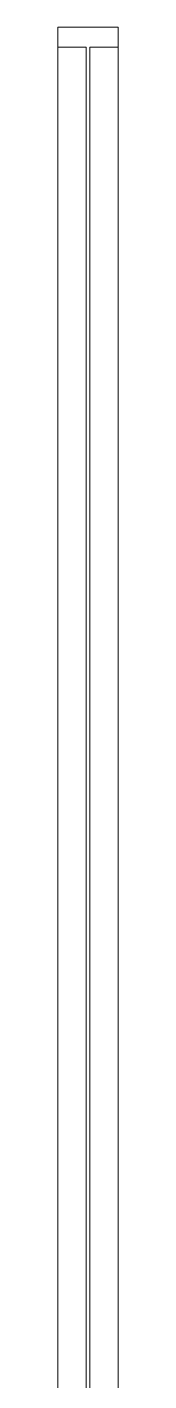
# Model space of a CAD drawing. Header units: centimetres. Extents: x -13617 to -9515, y -261 to 6553.
# Drawn here: x -11362.6 to -11350.1, y 3122.1 to 3403.8 of the extents above; entities that cross this region are included whole.
import ezdxf

# ---------------------------------------------------------------- set-up
doc = ezdxf.new("R2010")
doc.units = ezdxf.units.CM
doc.layers.add('S-BEAM', color=7, linetype='Continuous', lineweight=9)

# ---------------------------------------------------------------- blocks, each defined once
blk = doc.blocks.new('PQ_RVR_EST-01_ZZ_ZZ_MO_T_A_rvt-1-Planta patio maniobras')
at = {"layer": 'S-BEAM', "color": 254, "lineweight": 18, "true_color": 0xcccccc}
for p, q in [((-11350.06, 3403.78), (-11362.56, 3403.78)), ((-11362.56, 3403.78), (-11362.56, 3399.58)), ((-11350.06, 3399.58), (-11350.06, 3403.78)), ((-11362.56, 3399.58), (-11356.67, 3399.58)), ((-11356.67, 3399.58), (-11356.67, 2713.55)), ((-11355.96, 2694.59), (-11355.96, 3399.58)), ((-11355.96, 3399.58), (-11350.06, 3399.58))]:
    blk.add_line(p, q, dxfattribs=at)
at = {"layer": 'S-BEAM', "color": 254, "true_color": 0xcccccc}
for p, q in [((-11362.56, 3403.78), (-11362.56, 2713.55)), ((-11350.06, 3403.78), (-11350.06, 2694.59)), ((-11362.56, 3399.58), (-11362.56, 2713.55)), ((-11356.67, 3399.58), (-11356.67, 2713.55)), ((-11355.96, 3399.58), (-11355.96, 2288.41)), ((-11350.06, 3399.58), (-11350.06, 2694.59))]:
    blk.add_line(p, q, dxfattribs=at)

msp = doc.modelspace()

# ---------------------------------------------------------------- block references
at = {"lineweight": 5}
msp.add_blockref('PQ_RVR_EST-01_ZZ_ZZ_MO_T_A_rvt-1-Planta patio maniobras', (0, 0), dxfattribs=at)

doc.saveas('drawing.dxf')
